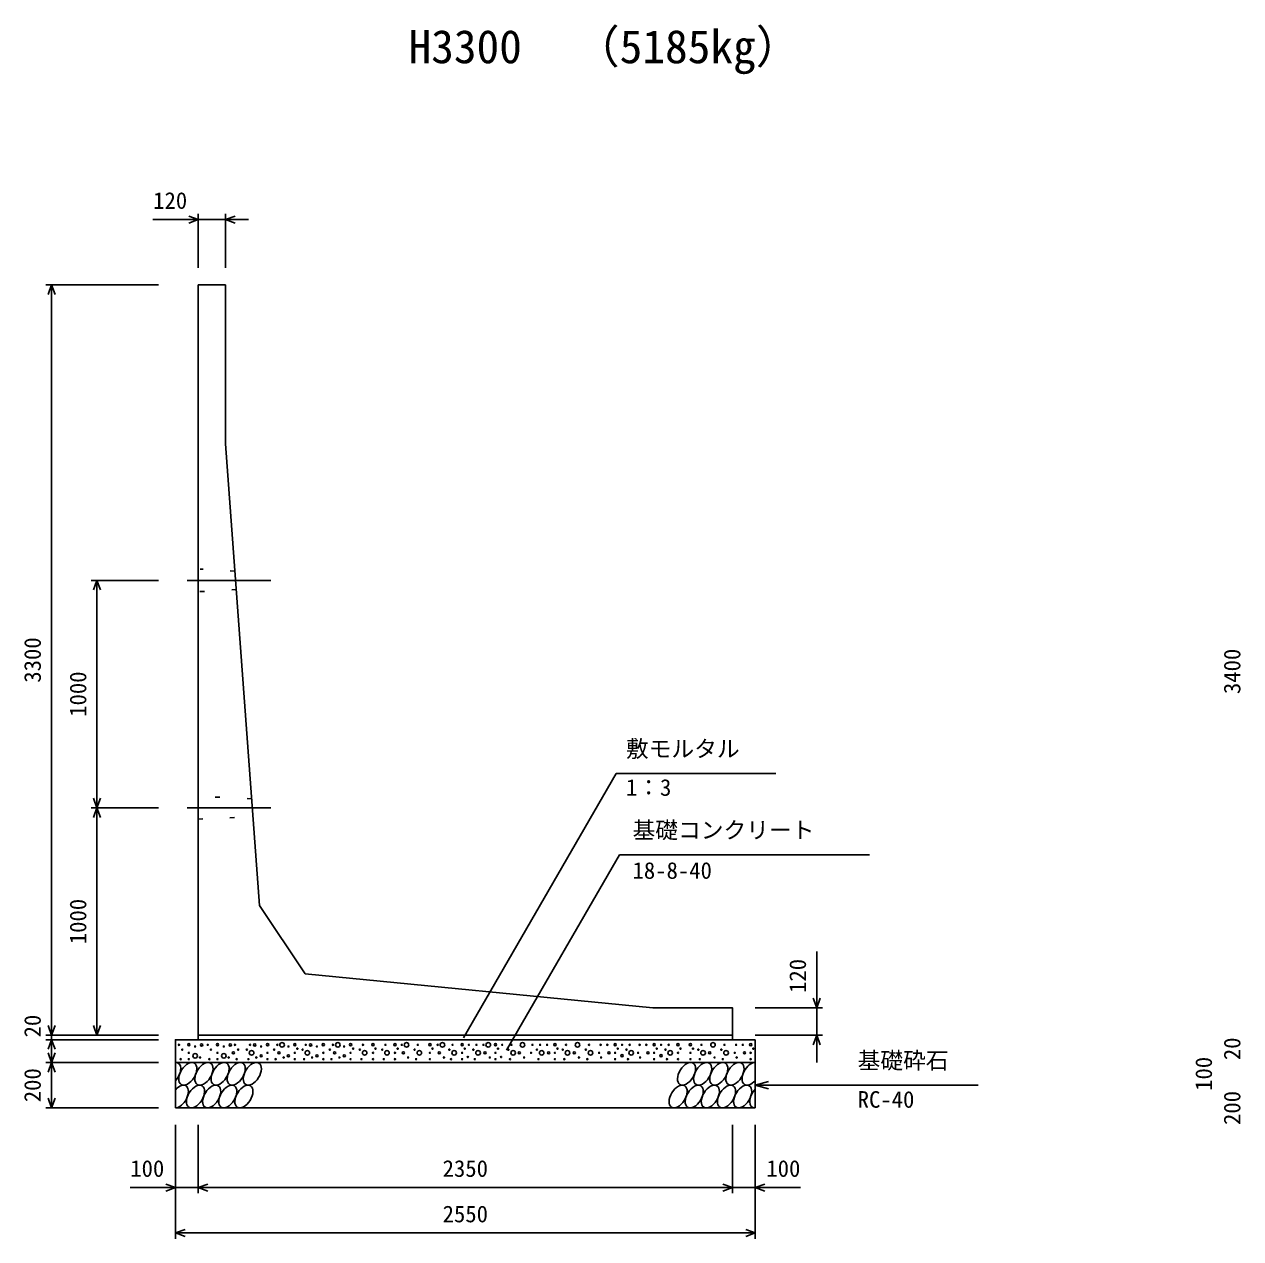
# Model space of a CAD drawing. Units: millimetres, scale not verified. Extents: x -67200 to 67200, y -23760 to 23760.
# Drawn here: x 18472 to 23821, y -13501 to -8160 of the extents above; entities that cross this region are included whole.
import ezdxf
from ezdxf.enums import TextEntityAlignment as Align

# ---------------------------------------------------------------- set-up
doc = ezdxf.new("R2010")
doc.units = ezdxf.units.MM
doc.header["$LTSCALE"] = 80
doc.linetypes.add('CHAIN1', pattern=[8, 5, -1, 1, -1])
doc.linetypes.add('DOTTED', pattern=[1.75, 0.25, -1.5])
for name, color, linetype, lineweight in [('0-0_CENTER', 7, 'CHAIN1', 25), ('0-1_DIM', 7, 'Continuous', 25), ('0-3_HATCH', 6, 'Continuous', 25), ('0-6_OUTLINE', 1, 'Continuous', 25), ('0-7_OUTLINE2', 4, 'DOTTED', 25), ('0-8_TXT', 7, 'Continuous', 25)]:
    doc.layers.add(name, color=color, linetype=linetype, lineweight=lineweight)
doc.styles.add('ＭＳ ゴシック', font='')
doc.styles.get('ＭＳ ゴシック').set_extended_font_data('MS Gothic')

msp = doc.modelspace()

# ---------------------------------------------------------------- linework, layer by layer
at = {"layer": '0-0_CENTER'}
for p, q in [((19556.72, -10605.79), (19187.53, -10605.79)), ((19556.72, -11605.79), (19187.53, -11605.79))]:
    msp.add_line(p, q, dxfattribs=at)
at = {"layer": '0-1_DIM'}
for p, q in [((19037.78, -9018.9), (19237.32, -9018.9)), ((19237.32, -8993.9), (19237.32, -9230.79)), ((19357.32, -9018.9), (19237.32, -9018.9)), ((19357.32, -8993.9), (19357.32, -9230.79)), ((19357.32, -9018.9), (19457.32, -9018.9)), ((18566.61, -9305.79), (19061.61, -9305.79)), ((18591.61, -12605.79), (18591.61, -9305.79)), ((18766.61, -10605.79), (19061.61, -10605.79)), ((18791.61, -10605.79), (18791.61, -11605.79)), ((20403.74, -12617.69), (21075.01, -11455.01)), ((21777.42, -11455.01), (21075.01, -11455.01)), ((18766.61, -11605.79), (19061.61, -11605.79)), ((18791.61, -11605.79), (18791.61, -12605.79)), ((20593.22, -12672.08), (21089.49, -11812.52)), ((22189.03, -11812.52), (21089.49, -11812.52)), ((21956.61, -12485.79), (21956.61, -12238.1)), ((21981.61, -12485.79), (21686.61, -12485.79)), ((21956.61, -12485.79), (21956.61, -12605.79)), ((18566.61, -12605.79), (19061.61, -12605.79)), ((18591.61, -12605.79), (18591.61, -12625.79)), ((21981.61, -12605.79), (21686.61, -12605.79)), ((21956.61, -12725.79), (21956.61, -12605.79)), ((18566.61, -12625.79), (19061.61, -12625.79)), ((18591.61, -12625.79), (18591.61, -12725.79)), ((18566.61, -12725.79), (19061.61, -12725.79)), ((18591.61, -12725.79), (18591.61, -12925.79)), ((21686.61, -12825.79), (21744.56, -12810.26)), ((22666.93, -12825.79), (21686.61, -12825.79)), ((21686.61, -12825.79), (21744.56, -12841.32)), ((18566.61, -12925.79), (19061.61, -12925.79)), ((19136.61, -13500.79), (19136.61, -13000.79)), ((19236.61, -13300.79), (19236.61, -13000.79)), ((21586.61, -13300.79), (21586.61, -13000.79)), ((21586.61, -13300.79), (21586.61, -13000.79)), ((21686.61, -13500.79), (21686.61, -13000.79)), ((18937.06, -13275.79), (19136.61, -13275.79)), ((19236.61, -13275.79), (19136.61, -13275.79)), ((21586.61, -13275.79), (19236.61, -13275.79)), ((21686.61, -13275.79), (21586.61, -13275.79)), ((21886.15, -13275.79), (21686.61, -13275.79)), ((21686.61, -13475.79), (19136.61, -13475.79))]:
    msp.add_line(p, q, dxfattribs=at)
for points in [[(19195.04, -9003.51), (19237.32, -9018.9), (19195.04, -9034.29)], [(19399.61, -9003.51), (19357.32, -9018.9), (19399.61, -9034.29)], [(18607, -9348.08), (18591.61, -9305.79), (18576.22, -9348.08)], [(18807, -10648.08), (18791.61, -10605.79), (18776.22, -10648.08)], [(18807, -11563.51), (18791.61, -11605.79), (18776.22, -11563.51)], [(18807, -11648.08), (18791.61, -11605.79), (18776.22, -11648.08)], [(21941.22, -12443.51), (21956.61, -12485.79), (21972, -12443.51)], [(18607, -12563.51), (18591.61, -12605.79), (18576.22, -12563.51)], [(18807, -12563.51), (18791.61, -12605.79), (18776.22, -12563.51)], [(21941.22, -12648.08), (21956.61, -12605.79), (21972, -12648.08)], [(18607, -12668.08), (18591.61, -12625.79), (18576.22, -12668.08)], [(18607, -12683.51), (18591.61, -12725.79), (18576.22, -12683.51)], [(18607, -12768.08), (18591.61, -12725.79), (18576.22, -12768.08)], [(18607, -12883.51), (18591.61, -12925.79), (18576.22, -12883.51)], [(19094.32, -13260.4), (19136.61, -13275.79), (19094.32, -13291.18)], [(19278.89, -13260.4), (19236.61, -13275.79), (19278.89, -13291.18)], [(21544.32, -13260.4), (21586.61, -13275.79), (21544.32, -13291.18)], [(21728.89, -13260.4), (21686.61, -13275.79), (21728.89, -13291.18)], [(19178.89, -13460.4), (19136.61, -13475.79), (19178.89, -13491.18)], [(21644.32, -13460.4), (21686.61, -13475.79), (21644.32, -13491.18)]]:
    msp.add_lwpolyline(points, dxfattribs=at)
at = {"layer": '0-3_HATCH'}
for centre, radius in [((19152.58, -12648.62), 2.5), ((19166.59, -12669.63), 2.5), ((19195.47, -12647.74), 5), ((19223.51, -12655.62), 2.5), ((19251.54, -12648.62), 5), ((19278.68, -12648.62), 2.5), ((19292.7, -12669.63), 2.5), ((19321.57, -12647.74), 5), ((19349.61, -12655.62), 2.5), ((19377.65, -12648.62), 5), ((19398.68, -12648.62), 2.5), ((19412.7, -12669.63), 2.5), ((19450.52, -12669.63), 2.5), ((19471.55, -12683.63), 10), ((19464.53, -12648.62), 2.5), ((19485.57, -12648.62), 5), ((19513.6, -12655.62), 2.5), ((19541.64, -12647.74), 5), ((19570.52, -12669.63), 2.5), ((19584.53, -12648.62), 2.5), ((19605.57, -12648.62), 10), ((19633.6, -12655.62), 2.5), ((19661.64, -12647.74), 5), ((19672.98, -12665.31), 2.5), ((19695.74, -12669.63), 2.5), ((19716.77, -12683.63), 10), ((19709.76, -12648.62), 2.5), ((19730.79, -12648.62), 5), ((19758.83, -12655.62), 2.5), ((19786.87, -12647.74), 5), ((19815.74, -12669.63), 2.5), ((19829.76, -12648.62), 2.5), ((19850.79, -12648.62), 10), ((19878.83, -12655.62), 2.5), ((19906.87, -12647.74), 5), ((19918.2, -12665.31), 2.5), ((19947.66, -12669.63), 2.5), ((19968.69, -12683.63), 10), ((19961.68, -12648.62), 2.5), ((20005.3, -12647.74), 5), ((20016.64, -12665.31), 2.5), ((20046.1, -12669.63), 2.5), ((20067.13, -12683.63), 10), ((20060.12, -12648.62), 2.5), ((20102.3, -12647.74), 5), ((20113.64, -12665.31), 2.5), ((20131.99, -12648.62), 2.5), ((20153.03, -12648.62), 10), ((20188.37, -12669.63), 2.5), ((20209.4, -12683.63), 10), ((20202.39, -12648.62), 2.5), ((20255.69, -12647.74), 5), ((20267.03, -12665.31), 2.5), ((20289.65, -12648.62), 2.5), ((20310.69, -12648.62), 10), ((20341.35, -12669.63), 2.5), ((20362.38, -12683.63), 10), ((20355.37, -12648.62), 2.5), ((20397.54, -12647.74), 5), ((20408.88, -12665.31), 2.5), ((20427.24, -12648.62), 2.5), ((20446.48, -12669.63), 2.5), ((20467.51, -12683.63), 10), ((20460.49, -12648.62), 2.5), ((20491.28, -12648.62), 2.5), ((20512.31, -12648.62), 10), ((20544.08, -12647.74), 5), ((20555.42, -12665.31), 2.5), ((20573.78, -12648.62), 2.5), ((20600.77, -12669.63), 2.5), ((20621.8, -12683.63), 10), ((20614.79, -12648.62), 2.5), ((20662.95, -12648.62), 10), ((20707.03, -12648.62), 2.5), ((20726.27, -12669.63), 2.5), ((20747.3, -12683.63), 10), ((20740.29, -12648.62), 2.5), ((20771.07, -12648.62), 2.5), ((20805.48, -12647.74), 5), ((20816.82, -12665.31), 2.5), ((20839.94, -12669.63), 2.5), ((20860.97, -12683.63), 10), ((20853.96, -12648.62), 2.5), ((20904.59, -12648.62), 10), ((20941.21, -12669.63), 2.5), ((20962.24, -12683.63), 10), ((20955.23, -12648.62), 2.5), ((21006.7, -12648.62), 2.5), ((21036.07, -12648.62), 2.5), ((21070.48, -12647.74), 5), ((21081.82, -12665.31), 2.5), ((21100.79, -12648.62), 2.5), ((21120, -12669.63), 2.5), ((21141.03, -12683.63), 10), ((21134.02, -12648.62), 2.5), ((21178.18, -12648.62), 2.5), ((21207.56, -12648.62), 2.5), ((21241.96, -12647.74), 5), ((21253.3, -12665.31), 2.5), ((21272.27, -12648.62), 2.5), ((21291.48, -12669.63), 2.5), ((21312.51, -12683.63), 10), ((21305.5, -12648.62), 2.5), ((21346.44, -12647.74), 5), ((21357.78, -12665.31), 2.5), ((21401.45, -12647.74), 5), ((21412.79, -12665.31), 2.5), ((21435.91, -12669.63), 2.5), ((21456.94, -12683.63), 10), ((21449.92, -12648.62), 2.5), ((21500.56, -12648.62), 10), ((21537.18, -12669.63), 2.5), ((21558.21, -12683.63), 10), ((21551.2, -12648.62), 2.5), ((21602.66, -12648.62), 2.5), ((21632.04, -12648.62), 2.5), ((21666.44, -12647.74), 5), ((21677.78, -12665.31), 2.5), ((19159.58, -12711.65), 2.5), ((19195.47, -12683.63), 2.5), ((19195.47, -12711.65), 2.5), ((19223.51, -12696.77), 10), ((19244.54, -12703.77), 2.5), ((19285.69, -12711.65), 2.5), ((19321.57, -12683.63), 2.5), ((19321.57, -12711.65), 2.5), ((19349.61, -12696.77), 10), ((19370.64, -12703.77), 2.5), ((19391.67, -12683.63), 5), ((19405.69, -12711.65), 2.5), ((19457.53, -12711.65), 2.5), ((19492.57, -12703.77), 2.5), ((19513.6, -12696.77), 5), ((19541.64, -12683.63), 2.5), ((19541.64, -12711.65), 2.5), ((19577.53, -12711.65), 2.5), ((19591.55, -12683.63), 5), ((19612.57, -12703.77), 2.5), ((19633.6, -12696.77), 5), ((19661.64, -12683.63), 2.5), ((19661.64, -12711.65), 2.5), ((19702.75, -12711.65), 2.5), ((19737.8, -12703.77), 2.5), ((19758.83, -12696.77), 5), ((19786.87, -12683.63), 2.5), ((19786.87, -12711.65), 2.5), ((19822.75, -12711.65), 2.5), ((19836.77, -12683.63), 5), ((19857.8, -12703.77), 2.5), ((19878.83, -12696.77), 5), ((19906.87, -12683.63), 2.5), ((19906.87, -12711.65), 2.5), ((19954.67, -12711.65), 2.5), ((20005.3, -12683.63), 2.5), ((20005.3, -12711.65), 2.5), ((20053.11, -12711.65), 2.5), ((20102.3, -12683.63), 2.5), ((20102.3, -12711.65), 2.5), ((20139.01, -12683.63), 5), ((20160.03, -12703.77), 2.5), ((20195.38, -12711.65), 2.5), ((20255.69, -12683.63), 2.5), ((20255.69, -12711.65), 2.5), ((20296.67, -12683.63), 5), ((20317.69, -12703.77), 2.5), ((20348.36, -12711.65), 2.5), ((20397.54, -12683.63), 2.5), ((20397.54, -12711.65), 2.5), ((20422.2, -12701.98), 2.5), ((20453.49, -12711.65), 2.5), ((20498.29, -12683.63), 5), ((20519.32, -12703.77), 2.5), ((20544.08, -12683.63), 2.5), ((20544.08, -12711.65), 2.5), ((20568.74, -12701.98), 2.5), ((20607.78, -12711.65), 2.5), ((20648.93, -12683.63), 5), ((20669.95, -12703.77), 2.5), ((20700.6, -12683.63), 2.5), ((20733.28, -12711.65), 2.5), ((20778.09, -12683.63), 5), ((20805.48, -12683.63), 2.5), ((20805.48, -12711.65), 2.5), ((20846.95, -12711.65), 2.5), ((20890.57, -12683.63), 5), ((20911.6, -12703.77), 2.5), ((20948.22, -12711.65), 2.5), ((21000.27, -12683.63), 2.5), ((21008.61, -12703.77), 2.5), ((21043.08, -12683.63), 5), ((21070.48, -12683.63), 2.5), ((21070.48, -12711.65), 2.5), ((21100.95, -12695.92), 5), ((21127.01, -12711.65), 2.5), ((21171.75, -12683.63), 2.5), ((21180.09, -12703.77), 2.5), ((21214.57, -12683.63), 5), ((21241.96, -12683.63), 2.5), ((21241.96, -12711.65), 2.5), ((21272.44, -12695.92), 5), ((21298.49, -12711.65), 2.5), ((21346.44, -12683.63), 2.5), ((21346.44, -12711.65), 2.5), ((21401.45, -12683.63), 2.5), ((21401.45, -12711.65), 2.5), ((21442.92, -12711.65), 2.5), ((21486.54, -12683.63), 5), ((21507.57, -12703.77), 2.5), ((21544.19, -12711.65), 2.5), ((21596.23, -12683.63), 2.5), ((21604.57, -12703.77), 2.5), ((21639.05, -12683.63), 5), ((21666.44, -12683.63), 2.5), ((21666.44, -12711.65), 2.5)]:
    msp.add_circle(centre, radius, dxfattribs=at)
for centre, start_param, end_param in [((19120.12, -12775.81), 4.385593, 6.6745444), ((21668.13, -12775.81), 0.3357715, 4.4411806), ((19153.88, -12875.79), 3.5111464, 7.548991), ((21701.89, -12875.79), 1.2110787, 3.5658734)]:
    msp.add_ellipse(centre, major_axis=(29.09, 47.08), ratio=0.5792, start_param=start_param, end_param=end_param, dxfattribs=at)
for centre in [(19191.07, -12775.81), (19262.01, -12775.81), (19332.96, -12775.81), (19403.9, -12775.81), (19474.85, -12775.81), (21384.35, -12775.81), (21455.29, -12775.81), (21526.24, -12775.81), (21597.18, -12775.81), (19224.83, -12875.79), (19295.77, -12875.79), (19366.72, -12875.79), (19437.66, -12875.79), (21347.16, -12875.79), (21418.11, -12875.79), (21489.05, -12875.79), (21560, -12875.79), (21630.94, -12875.79)]:
    msp.add_ellipse(centre, major_axis=(29.09, 47.08), ratio=0.5792, dxfattribs=at)
at = {"layer": '0-6_OUTLINE'}
for p, q in [((19236.61, -9305.79), (19236.61, -12625.79)), ((19236.61, -9305.79), (19356.61, -9305.79)), ((19356.61, -9305.79), (19356.61, -10005.79)), ((19356.61, -10005.79), (19506.61, -12035.79)), ((19706.61, -12335.79), (19506.61, -12035.79)), ((21236.61, -12485.79), (19706.61, -12335.79)), ((19236.61, -12605.79), (21586.61, -12605.79)), ((21686.61, -12625.79), (21686.61, -12925.79)), ((21686.61, -12725.79), (19136.61, -12725.79)), ((21686.61, -12925.79), (19136.61, -12925.79))]:
    msp.add_line(p, q, dxfattribs=at)
for points in [[(21586.61, -12625.79), (21586.61, -12485.79), (21236.61, -12485.79)], [(21686.61, -12625.79), (19136.61, -12625.79), (19136.61, -12925.79)]]:
    msp.add_lwpolyline(points, dxfattribs=at)
at = {"layer": '0-7_OUTLINE2'}
for p, q in [((19397.99, -10565.79), (19245.61, -10555.79)), ((19403.9, -10645.79), (19236.61, -10655.79)), ((19471.88, -11565.79), (19236.61, -11555.79)), ((19236.61, -11655.79), (19477.79, -11645.79))]:
    msp.add_line(p, q, dxfattribs=at)

# ---------------------------------------------------------------- texts
at = {"layer": '0-1_DIM', "style": 'ＭＳ ゴシック'}
for s, p in [('120', (19038.68, -8993.9)), ('敷モルタル', (21117.86, -11405.01)), ('1：3', (21117.86, -11575.13)), ('基礎コンクリート', (21146.75, -11762.52)), ('18-8-40', (21146.75, -11940.15)), ('基礎砕石', (22136.86, -12775.79)), ('RC-40', (22136.86, -12947.17)), ('100', (18937.97, -13250.79)), ('2350', (20311.61, -13250.79)), ('100', (21735.25, -13250.79)), ('2550', (20311.61, -13450.79))]:
    msp.add_text(s, height=73.31, dxfattribs=at).set_placement(p, align=Align.BOTTOM_LEFT)
for s, p in [('3300', (18566.61, -11055.79)), ('3400', (23841.96, -11105.79)), ('1000', (18766.61, -11205.79)), ('1000', (18766.61, -12205.79)), ('120', (21931.61, -12420.15)), ('20', (18566.61, -12615.73)), ('20', (23841.96, -12715.73)), ('100', (23716.96, -12850.79)), ('200', (18566.61, -12900.79)), ('200', (23841.96, -13000.79))]:
    msp.add_text(s, height=73.31, rotation=90, dxfattribs=at).set_placement(p, align=Align.BOTTOM_LEFT)
at = {"layer": '0-8_TXT', "style": 'ＭＳ ゴシック'}
for s, p in [('（5185kg）', (20890.22, -8375.55)), ('H3300', (20161.61, -8375.55))]:
    msp.add_text(s, height=146.6, dxfattribs=at).set_placement(p, align=Align.BOTTOM_LEFT)

doc.saveas('drawing.dxf')
